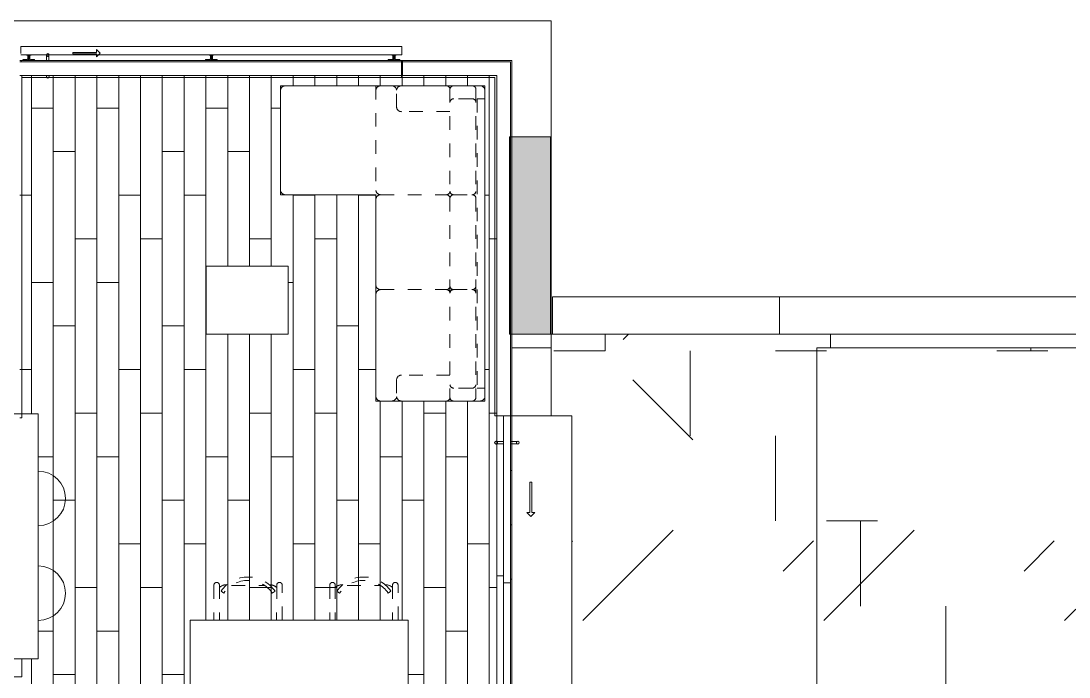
# Model space of a CAD drawing. Header units: metres. Extents: x 3856 to 4207, y -1118 to -691.
# Drawn here: x 3979.47 to 3987.16, y -973.64 to -968.83 of the extents above; entities that cross this region are included whole.
import ezdxf

# ---------------------------------------------------------------- set-up
doc = ezdxf.new("R2010")
doc.units = ezdxf.units.M
doc.linetypes.add('Trazo', pattern=[0.006, 0.003, -0.003])
for name, color, linetype, lineweight in [('_Hidden Lines_', 7, 'Trazo', 9), ('Balusters', 7, 'Continuous', 9), ('Casework', 7, 'Continuous', 9), ('Cut Pattern', 7, 'Continuous', 18), ('Detail Items', 7, 'Continuous', 9), ('Doors', 7, 'Continuous', 9), ('Floors', 7, 'Continuous', 9), ('Generic Models', 7, 'Continuous', 9), ('Panel', 7, 'Continuous', 9), ('Railings', 7, 'Continuous', 9), ('Structural Framing', 7, 'Continuous', 9), ('Surface Pattern', 7, 'Continuous', 9), ('Top Rails', 7, 'Continuous', 9), ('Walls', 7, 'Continuous', 9)]:
    doc.layers.add(name, color=color, linetype=linetype, lineweight=lineweight)
doc.layers.add('ROA-E00-URB-A101-MASTER_PLAN cambio estaciomientos_dwg', color=7, linetype='Continuous', lineweight=9, true_color=0x767676)
pattern_1 = [(45, (0, 0), (-1.76776695, 0), [0.9375, -3.75]), (45, (1.25, 1.25), (-1.76776695, 0), [0.9375, -3.75]), (45, (2.5, -0.375), (-1.76776695, 0), [0.3125, -2.5]), (90, (2.5, 0.625), (-0.625, 0.625), [0.625, -2.5]), (315, (2.5, 1.25), (0, 3.5355339), [0.625, -3.75]), (0, (1.25, 1.25), (2.5, 2.5), [0.375, -1.25]), (0, (-1.875, 2.5), (2.5, 2.5), [0.375, -2.5])]

# ---------------------------------------------------------------- blocks, each defined once
blk = doc.blocks.new('EDIFICIO TIPO A_rvt-4-IMPLANTACIÓN - KIT COMERCIAL')
at = {"layer": 'Surface Pattern', "true_color": 0xdcf1d6}
h = blk.add_hatch(dxfattribs=at)
h.set_pattern_fill('FP_101', color=254, style=0, pattern_type=2)
h.set_pattern_definition(pattern_1)
h.paths.add_polyline_path([(3986.6003, -982.5773), (3996.3068, -982.5773), (3996.3068, -981.2773), (3995.5559, -981.2773), (3995.5559, -981.1273), (3987.3568, -981.1273), (3987.3568, -974.1273), (3987.2068, -974.1273), (3987.2068, -971.7273), (3987.3568, -971.7273), (3987.3568, -971.2273), (3985.3068, -971.2273), (3985.3068, -982.5773), (3985.439, -982.5773)])
h.paths.add_polyline_path([(4004.2584, -982.5773), (4007.4068, -982.5773), (4007.4068, -979.6854), (4006.9947, -979.4231), (4007.4068, -979.2252), (4007.4068, -971.9854), (4006.9947, -971.7231), (4007.4068, -971.5252), (4007.4068, -971.1273), (4005.3568, -971.1273), (4005.3568, -971.7273), (4005.5068, -971.7273), (4005.5068, -974.1273), (4005.3568, -974.1273), (4005.3568, -981.1273), (3997.1559, -981.1273), (3997.1559, -981.2773), (3996.4068, -981.2773), (3996.4068, -982.5773), (4003.6584, -982.5773)])
at = {"layer": 'Floors'}
for p, q in [((3987.3568, -971.2273), (3985.3068, -971.2273)), ((3985.3068, -971.2273), (3985.3068, -982.5773))]:
    blk.add_line(p, q, dxfattribs=at)
blk = doc.blocks.new('Multifuncional 2D - Mesa Centro 50x60cm-4007771-IMPLANTACIÓN - KIT COMERCIAL')
at = {"layer": '_Hidden Lines_'}
for p, q in [((-0.8578, -1.0866), (-0.8578, -0.5866)), ((-0.8578, -0.5866), (-0.2578, -0.5866)), ((-0.2578, -0.5866), (-0.2578, -1.0866)), ((-0.2578, -1.0866), (-0.8578, -1.0866))]:
    blk.add_line(p, q, dxfattribs=at)
at = {"layer": 'Casework'}
for p, q in [((-0.2578, -0.5866), (-0.8578, -0.5866)), ((-0.8578, -0.5866), (-0.8578, -1.0866)), ((-0.2578, -1.0866), (-0.2578, -0.5866)), ((-0.8578, -1.0866), (-0.2578, -1.0866))]:
    blk.add_line(p, q, dxfattribs=at)
blk = doc.blocks.new('Comedor 2D - Escritorio 70 x160 cm-3928755-IMPLANTACIÓN - KIT COMERCIAL')
at = {"layer": '_Hidden Lines_'}
for p, q in [((-0.4103, -0.1951), (-0.4106, 0.0618)), ((-0.37, 0.0618), (-0.3697, -0.1951)), ((-0.3583, 0.0179), (-0.3377, 0.0037)), ((-0.0381, 0.0594), (-0.2816, 0.0594)), ((0.0386, 0.0179), (0.018, 0.0037)), ((0.0503, 0.0618), (0.05, -0.1951)), ((0.0908, 0.0618), (0.0906, -0.1951)), ((0.4397, -0.1951), (0.4394, 0.0618)), ((0.48, 0.0618), (0.4803, -0.1951)), ((0.4917, 0.0179), (0.5123, 0.0037)), ((0.8119, 0.0594), (0.5684, 0.0594)), ((0.8886, 0.0179), (0.868, 0.0037)), ((0.9003, 0.0618), (0.9, -0.1951)), ((0.9408, 0.0618), (0.9406, -0.1951)), ((-0.4849, -0.8951), (-0.4849, -0.1951)), ((-0.4849, -0.1951), (1.1151, -0.1951)), ((1.1151, -0.1951), (1.1151, -0.8951)), ((1.1151, -0.8951), (-0.4849, -0.8951)), ((-0.4103, -0.8951), (-0.4106, -1.152)), ((-0.37, -1.152), (-0.3697, -0.8951)), ((0.0503, -1.152), (0.05, -0.8951)), ((0.0908, -1.152), (0.0906, -0.8951)), ((0.4397, -0.8951), (0.4394, -1.152)), ((0.48, -1.152), (0.4803, -0.8951)), ((0.9003, -1.152), (0.9, -0.8951)), ((0.9408, -1.152), (0.9406, -0.8951)), ((-0.3583, -1.1081), (-0.3377, -1.0938)), ((-0.0381, -1.1496), (-0.2816, -1.1496)), ((0.0386, -1.1081), (0.018, -1.0938)), ((0.4917, -1.1081), (0.5123, -1.0938)), ((0.8119, -1.1496), (0.5684, -1.1496)), ((0.8886, -1.1081), (0.868, -1.0938))]:
    blk.add_line(p, q, dxfattribs=at)
for centre, radius, start, end in [((-0.3903, 0.0618), 0.0203, 0, 179.99945), ((-0.1599, -0.1193), 0.2413, 34.66283, 145.33717), ((-0.1599, -0.1193), 0.2163, 34.66283, 145.33717), ((0.0706, 0.0618), 0.0203, 0, 180), ((0.4597, 0.0618), 0.0203, 0, 179.99945), ((0.6901, -0.1193), 0.2413, 34.66283, 145.33717), ((0.6901, -0.1193), 0.2163, 34.66283, 145.33717), ((0.9206, 0.0618), 0.0203, 0, 180), ((-0.3196, -0.005), 0.0705, 86.38663, 135.59152), ((-0.0001, -0.005), 0.0705, 44.40888, 93.61337), ((0.5304, -0.005), 0.0705, 86.38663, 135.59152), ((0.8499, -0.005), 0.0705, 44.40888, 93.61337), ((-0.3903, -1.152), 0.0203, 180.00055, 0), ((-0.3196, -1.0851), 0.0705, 224.40848, 273.61337), ((-0.1599, -0.9708), 0.2413, 214.66283, 325.33717), ((-0.1599, -0.9708), 0.2163, 214.66283, 325.33717), ((-0.0001, -1.0851), 0.0705, 266.38663, 315.59112), ((0.0706, -1.152), 0.0203, 180, 360), ((0.4597, -1.152), 0.0203, 180.00055, 0), ((0.5304, -1.0851), 0.0705, 224.40848, 273.61337), ((0.6901, -0.9708), 0.2413, 214.66283, 325.33717), ((0.6901, -0.9708), 0.2163, 214.66283, 325.33717), ((0.8499, -1.0851), 0.0705, 266.38663, 315.59112), ((0.9206, -1.152), 0.0203, 180, 360)]:
    blk.add_arc(centre, radius, start, end, dxfattribs=at)
at = {"layer": 'Casework'}
for p, q in [((1.1151, -0.1951), (-0.4849, -0.1951)), ((-0.4849, -0.1951), (-0.4849, -0.8951)), ((1.1151, -0.8951), (1.1151, -0.1951)), ((-0.4849, -0.8951), (1.1151, -0.8951))]:
    blk.add_line(p, q, dxfattribs=at)
blk = doc.blocks.new('Silla cocina 2D - COUR-ARQ-SOFA_3_PUESTOS-2D-V178-IMPLANTACIÓN - KIT COMERCIAL')
at = {"layer": 'Casework'}
blk.add_arc((-0.9016, -1.7659), 0.2, 360, 180, dxfattribs=at)
blk = doc.blocks.new('Sofá en L pequeño 2D - Sofá en L pequeño 2D-V163-IMPLANTACIÓN - KIT COMERCIAL')
at = {"layer": '_Hidden Lines_'}
for p, q in [((-0.8466, 1.4691), (-0.8466, -0.7826)), ((-0.81, 1.5006), (-0.2353, 1.5006)), ((-0.7801, -0.7908), (-0.7801, 1.4774)), ((-0.5901, -0.7908), (-0.5901, 1.4774)), ((-0.2353, 1.5006), (-0.162, 1.5006)), ((-0.1986, 1.3422), (-0.1986, 1.4691)), ((-0.162, 1.5006), (-0.0833, 1.5006)), ((-0.0466, -0.8141), (-0.0466, 1.4691)), ((-0.7896, 1.4056), (-0.8466, 1.4056)), ((-0.7896, -0.7191), (-0.7896, 1.4056)), ((-0.7515, 1.4056), (-0.6156, 1.4056)), ((-0.5901, 1.3106), (-0.2353, 1.3106)), ((-0.6156, 0.6826), (-0.7547, 0.6826)), ((-0.0809, 0.6826), (-0.5647, 0.6826)), ((-0.6156, -0.0141), (-0.7547, -0.0141)), ((-0.0809, -0.0141), (-0.5647, -0.0141)), ((0.2521, -0.0141), (-0.0809, -0.0141)), ((0.6534, -0.0454), (0.6534, -0.7826)), ((-0.5901, -0.6241), (-0.2353, -0.6241)), ((-0.1986, -0.6556), (-0.1986, -0.7826)), ((-0.8466, -0.7191), (-0.7896, -0.7191)), ((-0.7515, -0.7191), (-0.6156, -0.7191)), ((-0.81, -0.8141), (-0.2353, -0.8141)), ((-0.2353, -0.8141), (-0.162, -0.8141)), ((-0.162, -0.8141), (-0.0835, -0.8141)), ((0.2523, -0.8141), (-0.0835, -0.8141))]:
    blk.add_line(p, q, dxfattribs=at)
for centre, radius, start, end in [((-0.811, 1.4648), 0.0359, 88.35977, 173.06032), ((-0.7531, 1.4733), 0.0274, 86.62231, 171.47601), ((-0.6172, 1.4733), 0.0274, 8.52399, 93.37769), ((-0.5631, 1.4733), 0.0274, 86.62231, 171.47601), ((-0.2342, 1.4648), 0.0359, 6.93968, 91.64023), ((-0.163, 1.4648), 0.0359, 88.35977, 173.06032), ((-0.0822, 1.4648), 0.0359, 6.93968, 91.64023), ((-0.7531, 1.3783), 0.0274, 86.62231, 171.47601), ((-0.6172, 1.3783), 0.0274, 8.52399, 93.37769), ((-0.2342, 1.3465), 0.0359, 268.35977, 353.06032), ((-0.7531, 0.7099), 0.0274, 188.52399, 273.37769), ((-0.6172, 0.7099), 0.0274, 266.62231, 351.47601), ((-0.5631, 0.7099), 0.0274, 188.52399, 266.62231), ((-0.0822, 0.7185), 0.0359, 272.02559, 352.67496), ((-0.7531, 0.6553), 0.0274, 86.62231, 171.47601), ((-0.6172, 0.6553), 0.0274, 8.52399, 93.37769), ((-0.5631, 0.6553), 0.0274, 93.37769, 171.47601), ((-0.0822, 0.6468), 0.0359, 7.32504, 87.97441), ((-0.7531, 0.0132), 0.0274, 188.52399, 273.37769), ((-0.6172, 0.0132), 0.0274, 266.62231, 351.47601), ((-0.5631, 0.0132), 0.0274, 188.52399, 266.62231), ((-0.0822, 0.0217), 0.0359, 272.02559, 352.67496), ((-0.7531, -0.0414), 0.0274, 86.62231, 171.47601), ((-0.6172, -0.0414), 0.0274, 8.52399, 93.37769), ((-0.5631, -0.0414), 0.0274, 93.37769, 171.47601), ((-0.0822, -0.05), 0.0359, 7.32504, 87.97441), ((0.6178, -0.05), 0.0359, 7.32443, 92.02559), ((-0.2342, -0.6599), 0.0359, 6.93968, 91.64023), ((-0.7531, -0.6918), 0.0274, 188.52399, 273.37769), ((-0.6172, -0.6918), 0.0274, 266.62231, 351.47601), ((-0.811, -0.7782), 0.0359, 186.93968, 271.64023), ((-0.7531, -0.7868), 0.0274, 188.52399, 273.37769), ((-0.6172, -0.7868), 0.0274, 266.62231, 351.47601), ((-0.5631, -0.7868), 0.0274, 188.52399, 273.37769), ((-0.2342, -0.7782), 0.0359, 268.35977, 353.06032), ((-0.163, -0.7782), 0.0359, 186.93968, 271.64023), ((-0.0822, -0.7782), 0.0359, 267.97441, 352.67496), ((0.6178, -0.7782), 0.0359, 268.35977, 353.06032)]:
    blk.add_arc(centre, radius, start, end, dxfattribs=at)
at = {"layer": 'Casework'}
for p, q in [((-0.8466, -0.8141), (-0.8466, 1.5006)), ((-0.8466, 1.5006), (-0.0466, 1.5006)), ((-0.0466, 1.5006), (-0.0466, -0.0141)), ((-0.0466, -0.0141), (0.6534, -0.0141)), ((0.6534, -0.0141), (0.6534, -0.8141)), ((0.6534, -0.8141), (-0.8466, -0.8141))]:
    blk.add_line(p, q, dxfattribs=at)
blk = doc.blocks.new('Puerta Ventana 2 cuerpos - Puerta Ventana 240 x 210cm-V197-IMPLANTACIÓN - KIT COMERCIAL')
at = {"layer": 'Detail Items'}
for p, q in [((-0.7125, 0.2075), (-0.7125, 0.1925)), ((-0.4919, 0.2075), (-0.7125, 0.2075)), ((-0.7125, 0.1925), (-0.4919, 0.1925)), ((-0.4919, 0.2295), (-0.4919, 0.2075)), ((-0.4624, 0.2), (-0.4919, 0.2295)), ((-0.4624, 0.2), (-0.4919, 0.1705)), ((-0.4919, 0.1705), (-0.4919, 0.1925))]:
    blk.add_line(p, q, dxfattribs=at)
at = {"layer": 'Doors'}
for p, q in [((-1.0127, 0.1008), (-1.0127, 0.05)), ((-0.9944, 0.05), (-0.9944, 0.1008)), ((-1.2, 0.05), (1.2, 0.05)), ((-1.2, 0), (-1.2, 0.05)), ((-1.2, 0.05), (0.025, 0.05)), ((0.025, 0), (-1.2, 0)), ((-0.025, -0.05), (-0.025, 0)), ((-0.025, 0), (1.2, 0)), ((0.025, 0.05), (0.025, 0)), ((1.2, 0), (1.2, -0.05)), ((-1.2, -0.05), (1.2, -0.05)), ((-1.0127, 0), (-1.0127, -0.0514)), ((-0.9944, -0.0514), (-0.9944, 0)), ((1.2, -0.05), (-0.025, -0.05))]:
    blk.add_line(p, q, dxfattribs=at)
for centre, start, end in [((-1.0035, 0.1049), 0, 180), ((-1.0035, 0.1049), 0, 180), ((-1.0035, 0.1049), 180, 360), ((-1.0035, 0.1049), 180, 360), ((-1.0035, -0.0555), 0, 180), ((-1.0035, -0.0555), 0, 180), ((-1.0035, -0.0555), 180, 360), ((-1.0035, -0.0555), 180, 360)]:
    blk.add_arc(centre, 0.01, start, end, dxfattribs=at)
for points in [[(-0.9944, 0.1008), (-0.9945, 0.1007), (-0.9946, 0.1005), (-0.9948, 0.1001), (-0.9949, 0.0999), (-0.995, 0.0997), (-0.9951, 0.0995), (-0.9953, 0.0992), (-0.9956, 0.0988), (-0.996, 0.0983), (-0.9965, 0.0979), (-0.9969, 0.0974), (-0.9975, 0.097), (-0.9981, 0.0965), (-0.9987, 0.0962), (-0.9994, 0.0958), (-1.0002, 0.0955), (-1.001, 0.0952), (-1.0021, 0.095), (-1.0032, 0.0949), (-1.0044, 0.095), (-1.0056, 0.0951), (-1.0066, 0.0954), (-1.0076, 0.0958), (-1.0082, 0.0961), (-1.0087, 0.0963), (-1.0091, 0.0966), (-1.0096, 0.097), (-1.0101, 0.0974), (-1.0106, 0.0979), (-1.0111, 0.0983), (-1.0115, 0.0988), (-1.0118, 0.0992), (-1.012, 0.0995), (-1.0121, 0.0997), (-1.0122, 0.0999), (-1.0123, 0.1001), (-1.0125, 0.1005), (-1.0126, 0.1007), (-1.0127, 0.1008)], [(-1.0127, 0.1008), (-1.0126, 0.1007), (-1.0125, 0.1005), (-1.0123, 0.1001), (-1.0122, 0.0999), (-1.0121, 0.0997), (-1.012, 0.0995), (-1.0118, 0.0992), (-1.0115, 0.0988), (-1.0111, 0.0983), (-1.0106, 0.0979), (-1.0101, 0.0974), (-1.0096, 0.097), (-1.009, 0.0965), (-1.0083, 0.0962), (-1.0076, 0.0958), (-1.0069, 0.0955), (-1.0061, 0.0952), (-1.005, 0.095), (-1.0038, 0.0949), (-1.0027, 0.095), (-1.0015, 0.0951), (-1.0004, 0.0954), (-0.9994, 0.0958), (-0.9988, 0.0961), (-0.9984, 0.0963), (-0.998, 0.0966), (-0.9975, 0.097), (-0.9969, 0.0974), (-0.9965, 0.0979), (-0.996, 0.0983), (-0.9956, 0.0988), (-0.9953, 0.0992), (-0.9951, 0.0995), (-0.995, 0.0997), (-0.9949, 0.0999), (-0.9948, 0.1001), (-0.9946, 0.1005), (-0.9945, 0.1007), (-0.9944, 0.1008)], [(-1.0127, -0.0514), (-1.0126, -0.0513), (-1.0125, -0.051), (-1.0123, -0.0507), (-1.0122, -0.0504), (-1.0121, -0.0503), (-1.012, -0.0501), (-1.0118, -0.0498), (-1.0115, -0.0494), (-1.0111, -0.0489), (-1.0106, -0.0484), (-1.0101, -0.0479), (-1.0096, -0.0475), (-1.009, -0.0471), (-1.0083, -0.0467), (-1.0076, -0.0463), (-1.0069, -0.046), (-1.0061, -0.0458), (-1.005, -0.0455), (-1.0038, -0.0454), (-1.0027, -0.0455), (-1.0015, -0.0456), (-1.0004, -0.0459), (-0.9994, -0.0463), (-0.9988, -0.0466), (-0.9984, -0.0469), (-0.998, -0.0471), (-0.9975, -0.0475), (-0.9969, -0.0479), (-0.9965, -0.0484), (-0.996, -0.0489), (-0.9956, -0.0494), (-0.9953, -0.0498), (-0.9951, -0.0501), (-0.995, -0.0503), (-0.9949, -0.0504), (-0.9948, -0.0507), (-0.9946, -0.051), (-0.9945, -0.0513), (-0.9944, -0.0514)], [(-0.9944, -0.0514), (-0.9945, -0.0513), (-0.9946, -0.051), (-0.9948, -0.0507), (-0.9949, -0.0504), (-0.995, -0.0503), (-0.9951, -0.0501), (-0.9953, -0.0498), (-0.9956, -0.0494), (-0.996, -0.0489), (-0.9965, -0.0484), (-0.9969, -0.0479), (-0.9975, -0.0475), (-0.9981, -0.0471), (-0.9987, -0.0467), (-0.9994, -0.0463), (-1.0002, -0.046), (-1.001, -0.0458), (-1.0021, -0.0455), (-1.0032, -0.0454), (-1.0044, -0.0455), (-1.0056, -0.0456), (-1.0066, -0.0459), (-1.0076, -0.0463), (-1.0082, -0.0466), (-1.0087, -0.0469), (-1.0091, -0.0471), (-1.0096, -0.0475), (-1.0101, -0.0479), (-1.0106, -0.0484), (-1.0111, -0.0489), (-1.0115, -0.0494), (-1.0118, -0.0498), (-1.012, -0.0501), (-1.0121, -0.0503), (-1.0122, -0.0504), (-1.0123, -0.0507), (-1.0125, -0.051), (-1.0126, -0.0513), (-1.0127, -0.0514)]]:
    blk.add_open_spline(points, degree=3, knots=[0, 0, 0, 0, 0.055556, 0.083333, 0.097222, 0.111111, 0.125, 0.138889, 0.166667, 0.194444, 0.222222, 0.25, 0.277778, 0.305556, 0.333333, 0.361111, 0.388889, 0.416667, 0.444444, 0.5, 0.527778, 0.555556, 0.611111, 0.638889, 0.666667, 0.680556, 0.694444, 0.722222, 0.75, 0.777778, 0.805556, 0.833333, 0.861111, 0.875, 0.888889, 0.902778, 0.916667, 0.944444, 1, 1, 1, 1], dxfattribs=at)
blk = doc.blocks.new('COCINA APTO TIPO A - COCINA APTO TIPO A-V198-IMPLANTACIÓN - KIT COMERCIAL')
at = {"layer": 'Generic Models'}
for p, q in [((0.9613, 2.87), (0.9613, 2.85)), ((0.9613, 2.85), (0.9613, 2.1)), ((1.5213, 2.85), (0.9613, 2.85)), ((0.9763, 2.85), (0.9613, 2.85)), ((0.9613, 2.85), (0.9613, 2.485)), ((0.9613, 2.85), (1.5213, 2.85)), ((0.9763, 2.485), (0.9763, 2.85)), ((1.5213, 2.87), (1.0363, 2.87)), ((1.5213, 2.85), (1.5213, 2.87)), ((1.5413, 2.87), (1.5213, 2.87)), ((1.5213, 2.87), (1.5213, 2.1)), ((1.5213, 2.1), (1.5213, 2.85)), ((1.5413, 2.1), (1.5413, 2.87)), ((0.9763, 2.485), (0.9613, 2.485)), ((0.9613, 2.485), (0.9613, 2.12)), ((0.9613, 2.485), (0.9763, 2.485)), ((0.9763, 2.12), (0.9763, 2.485)), ((0.9613, 2.12), (0.9763, 2.12)), ((0.9613, 2.1), (1.5213, 2.1)), ((1.5213, 2.1), (0.9613, 2.1)), ((0.9613, 2.1), (0.9613, 2.08)), ((0.9613, 2.08), (1.5213, 2.08)), ((0.9613, 2.08), (0.9613, 0.3)), ((1.5213, 2.1), (1.5413, 2.1)), ((1.5213, 2.08), (1.5213, 2.1)), ((1.7913, 2.1), (1.5413, 2.1)), ((1.7913, 0.3), (1.7913, 2.1)), ((-0.8193, 2), (-0.8193, 1.98)), ((-0.8193, 1.31), (-0.8193, 1.29)), ((-0.8193, 0.9869), (-0.8193, 0.9669)), ((-0.2167, 0.3525), (-0.2167, 0.9525)), ((-0.8193, 0.32), (-0.8193, 0.3)), ((0.9613, 0.3), (1.7913, 0.3)), ((0.2462, 0.18), (0.2312, 0.18)), ((0.4834, 0.18), (0.4684, 0.18)), ((-0.6487, -0.6), (-0.5488, -0.6))]:
    blk.add_line(p, q, dxfattribs=at)
blk = doc.blocks.new('Puertas fijas 3 cuerpos rejilla  - PV-1 Balcón Frances 2_80x2_10-V203-IMPLANTACIÓN - KIT COMERCIAL')
at = {"layer": 'Detail Items'}
for p, q in [((-0.7401, 0.245), (-0.567, 0.245)), ((-0.7401, 0.235), (-0.7401, 0.245)), ((-0.567, 0.235), (-0.7401, 0.235)), ((-0.567, 0.267), (-0.567, 0.245)), ((-0.54, 0.24), (-0.567, 0.267)), ((-0.54, 0.24), (-0.567, 0.213)), ((-0.567, 0.213), (-0.567, 0.235))]:
    blk.add_line(p, q, dxfattribs=at)
at = {"layer": 'Doors'}
for p, q in [((-0.9333, 0.2228), (-0.9333, 0.187)), ((-0.915, 0.187), (-0.915, 0.2228)), ((1.6797, 0.077), (1.6797, 0.177))]:
    blk.add_line(p, q, dxfattribs=at)
for centre, start, end in [((-0.9241, 0.2269), 0, 180), ((-0.9241, 0.2269), 165, 180), ((-0.9241, 0.2269), 180, 360), ((-0.9241, 0.2269), 180, 360), ((-0.9241, 0.2269), 0, 15), ((-0.9241, 0.0665), 0, 180), ((-0.9241, 0.0665), 0, 180), ((-0.9241, 0.0665), 180, 360), ((-0.9241, 0.0665), 180, 360)]:
    blk.add_arc(centre, 0.01, start, end, dxfattribs=at)
for points in [[(-0.915, 0.2228), (-0.9151, 0.2227), (-0.9152, 0.2225), (-0.9153, 0.2221), (-0.9155, 0.2219), (-0.9156, 0.2217), (-0.9157, 0.2215), (-0.9159, 0.2212), (-0.9162, 0.2208), (-0.9166, 0.2203), (-0.917, 0.2199), (-0.9175, 0.2194), (-0.9181, 0.219), (-0.9187, 0.2185), (-0.9193, 0.2182), (-0.92, 0.2178), (-0.9208, 0.2175), (-0.9216, 0.2172), (-0.9227, 0.217), (-0.9238, 0.2169), (-0.925, 0.217), (-0.9261, 0.2171), (-0.9272, 0.2174), (-0.9282, 0.2178), (-0.9288, 0.2181), (-0.9293, 0.2183), (-0.9297, 0.2186), (-0.9302, 0.219), (-0.9307, 0.2194), (-0.9312, 0.2199), (-0.9317, 0.2203), (-0.9321, 0.2208), (-0.9323, 0.2212), (-0.9325, 0.2215), (-0.9327, 0.2217), (-0.9328, 0.2219), (-0.9329, 0.2221), (-0.9331, 0.2225), (-0.9332, 0.2227), (-0.9333, 0.2228)], [(-0.9333, 0.2228), (-0.9332, 0.2227), (-0.9331, 0.2225), (-0.9329, 0.2221), (-0.9328, 0.2219), (-0.9327, 0.2217), (-0.9325, 0.2215), (-0.9323, 0.2212), (-0.9321, 0.2208), (-0.9317, 0.2203), (-0.9312, 0.2199), (-0.9307, 0.2194), (-0.9302, 0.219), (-0.9296, 0.2185), (-0.9289, 0.2182), (-0.9282, 0.2178), (-0.9275, 0.2175), (-0.9267, 0.2172), (-0.9256, 0.217), (-0.9244, 0.2169), (-0.9232, 0.217), (-0.9221, 0.2171), (-0.921, 0.2174), (-0.92, 0.2178), (-0.9194, 0.2181), (-0.919, 0.2183), (-0.9186, 0.2186), (-0.9181, 0.219), (-0.9175, 0.2194), (-0.917, 0.2199), (-0.9166, 0.2203), (-0.9162, 0.2208), (-0.9159, 0.2212), (-0.9157, 0.2215), (-0.9156, 0.2217), (-0.9155, 0.2219), (-0.9153, 0.2221), (-0.9152, 0.2225), (-0.9151, 0.2227), (-0.915, 0.2228)], [(-0.9333, 0.0706), (-0.9332, 0.0707), (-0.9331, 0.071), (-0.9329, 0.0713), (-0.9328, 0.0716), (-0.9327, 0.0717), (-0.9325, 0.0719), (-0.9323, 0.0722), (-0.9321, 0.0726), (-0.9317, 0.0731), (-0.9312, 0.0736), (-0.9307, 0.0741), (-0.9302, 0.0745), (-0.9296, 0.0749), (-0.9289, 0.0753), (-0.9282, 0.0757), (-0.9275, 0.076), (-0.9267, 0.0762), (-0.9256, 0.0765), (-0.9244, 0.0766), (-0.9232, 0.0765), (-0.9221, 0.0764), (-0.921, 0.0761), (-0.92, 0.0757), (-0.9194, 0.0754), (-0.919, 0.0751), (-0.9186, 0.0749), (-0.9181, 0.0745), (-0.9175, 0.0741), (-0.917, 0.0736), (-0.9166, 0.0731), (-0.9162, 0.0726), (-0.9159, 0.0722), (-0.9157, 0.0719), (-0.9156, 0.0717), (-0.9155, 0.0716), (-0.9153, 0.0713), (-0.9152, 0.071), (-0.9151, 0.0707), (-0.915, 0.0706)], [(-0.915, 0.0706), (-0.9151, 0.0707), (-0.9152, 0.071), (-0.9153, 0.0713), (-0.9155, 0.0716), (-0.9156, 0.0717), (-0.9157, 0.0719), (-0.9159, 0.0722), (-0.9162, 0.0726), (-0.9166, 0.0731), (-0.917, 0.0736), (-0.9175, 0.0741), (-0.9181, 0.0745), (-0.9187, 0.0749), (-0.9193, 0.0753), (-0.92, 0.0757), (-0.9208, 0.076), (-0.9216, 0.0762), (-0.9227, 0.0765), (-0.9238, 0.0766), (-0.925, 0.0765), (-0.9261, 0.0764), (-0.9272, 0.0761), (-0.9282, 0.0757), (-0.9288, 0.0754), (-0.9293, 0.0751), (-0.9297, 0.0749), (-0.9302, 0.0745), (-0.9307, 0.0741), (-0.9312, 0.0736), (-0.9317, 0.0731), (-0.9321, 0.0726), (-0.9323, 0.0722), (-0.9325, 0.0719), (-0.9327, 0.0717), (-0.9328, 0.0716), (-0.9329, 0.0713), (-0.9331, 0.071), (-0.9332, 0.0707), (-0.9333, 0.0706)]]:
    blk.add_open_spline(points, degree=3, knots=[0, 0, 0, 0, 0.055556, 0.083333, 0.097222, 0.111111, 0.125, 0.138889, 0.166667, 0.194444, 0.222222, 0.25, 0.277778, 0.305556, 0.333333, 0.361111, 0.388889, 0.416667, 0.444444, 0.5, 0.527778, 0.555556, 0.611111, 0.638889, 0.666667, 0.680556, 0.694444, 0.722222, 0.75, 0.777778, 0.805556, 0.833333, 0.861111, 0.875, 0.888889, 0.902778, 0.916667, 0.944444, 1, 1, 1, 1], dxfattribs=at)
at = {"layer": 'Panel'}
blk.add_line((-1.0804, 0.187), (-0.1537, 0.187), dxfattribs=at)
blk = doc.blocks.new('Railing - 13048 _ 37304-12155290-IMPLANTACIÓN - KIT COMERCIAL')
at = {"layer": 'Balusters'}
for p, q in [((-0.0414, 0.0025), (0, 0.0025)), ((0, 0.0025), (-0.0414, 0.0025)), ((-0.039, 0.0115), (-0.039, 0.013)), ((-0.039, 0.013), (-0.039, 0.0115)), ((-0.012, 0.0075), (-0.035, 0.0075)), ((-0.035, 0.0075), (-0.012, 0.0075)), ((-0.008, 0.0385), (-0.008, 0.0115)), ((-0.008, 0.0115), (-0.008, 0.0385)), ((-0.0005, 0.0425), (-0.004, 0.0425)), ((-0.004, 0.0425), (-0.0005, 0.0425)), ((-0.001, 0.015), (-0.001, 0.031)), ((-0.001, 0.031), (0, 0.031)), ((0, 0.031), (-0.001, 0.031)), ((-0.001, 0.031), (-0.001, 0.015)), ((0, 0.015), (-0.001, 0.015)), ((-0.001, 0.015), (0, 0.015)), ((0, 0.031), (0, 0.042)), ((0, 0.042), (0, 0.031)), ((0, 0.0025), (0, 0.015)), ((0, 0.015), (0, 0.0025)), ((0, -0.0025), (-0.0414, -0.0025)), ((-0.0414, -0.0025), (0, -0.0025)), ((-0.039, -0.013), (-0.039, -0.0115)), ((-0.039, -0.0115), (-0.039, -0.013)), ((-0.035, -0.0075), (-0.012, -0.0075)), ((-0.012, -0.0075), (-0.035, -0.0075)), ((-0.008, -0.0115), (-0.008, -0.0385)), ((-0.008, -0.0385), (-0.008, -0.0115)), ((-0.004, -0.0425), (-0.0005, -0.0425)), ((-0.0005, -0.0425), (-0.004, -0.0425)), ((-0.001, -0.031), (-0.001, -0.015)), ((-0.001, -0.015), (0, -0.015)), ((0, -0.015), (-0.001, -0.015)), ((-0.001, -0.015), (-0.001, -0.031)), ((0, -0.031), (-0.001, -0.031)), ((-0.001, -0.031), (0, -0.031)), ((0, -0.015), (0, -0.0025)), ((0, -0.0025), (0, -0.015)), ((0, -0.042), (0, -0.031)), ((0, -0.031), (0, -0.042))]:
    blk.add_line(p, q, dxfattribs=at)
for centre, radius, start, end in [((-0.043, 0.013), 0.00399, 360, 60), ((-0.043, 0.013), 0.00399, 0, 60), ((-0.035, 0.0115), 0.00405, 180, 270), ((-0.035, 0.0115), 0.00405, 180, 270), ((-0.012, 0.0115), 0.00403, 270, 0), ((-0.012, 0.0115), 0.00403, 270, 360), ((-0.004, 0.0385), 0.00404, 90, 180), ((-0.004, 0.0385), 0.00404, 90, 180), ((-0.0005, 0.042), 0.000549, 0, 90), ((-0.0005, 0.042), 0.000549, 0, 90), ((-0.043, -0.013), 0.00399, 300, 360), ((-0.043, -0.013), 0.00399, 300, 360), ((-0.035, -0.0115), 0.00405, 90, 180), ((-0.035, -0.0115), 0.00405, 90, 180), ((-0.012, -0.0115), 0.00403, 360, 90), ((-0.012, -0.0115), 0.00403, 360, 90), ((-0.004, -0.0385), 0.00404, 180, 270), ((-0.004, -0.0385), 0.00404, 180, 270), ((-0.0005, -0.042), 0.000549, 270, 360), ((-0.0005, -0.042), 0.000549, 270, 360)]:
    blk.add_arc(centre, radius, start, end, dxfattribs=at)
blk = doc.blocks.new('Railing - 13048 _ 37304-V168-IMPLANTACIÓN - KIT COMERCIAL')
at = {"layer": 'Balusters'}
for p, q in [((-0.0414, 0.0025), (0, 0.0025)), ((0, 0.0025), (-0.0414, 0.0025)), ((-0.039, 0.0115), (-0.039, 0.013)), ((-0.039, 0.013), (-0.039, 0.0115)), ((-0.012, 0.0075), (-0.035, 0.0075)), ((-0.035, 0.0075), (-0.012, 0.0075)), ((-0.008, 0.0385), (-0.008, 0.0115)), ((-0.008, 0.0115), (-0.008, 0.0385)), ((-0.0005, 0.0425), (-0.004, 0.0425)), ((-0.004, 0.0425), (-0.0005, 0.0425)), ((-0.001, 0.015), (-0.001, 0.031)), ((-0.001, 0.031), (0, 0.031)), ((0, 0.031), (-0.001, 0.031)), ((-0.001, 0.031), (-0.001, 0.015)), ((0, 0.015), (-0.001, 0.015)), ((-0.001, 0.015), (0, 0.015)), ((0, -0.0025), (-0.0414, -0.0025)), ((-0.0414, -0.0025), (0, -0.0025)), ((-0.039, -0.013), (-0.039, -0.0115)), ((-0.039, -0.0115), (-0.039, -0.013)), ((-0.035, -0.0075), (-0.012, -0.0075)), ((-0.012, -0.0075), (-0.035, -0.0075)), ((-0.008, -0.0115), (-0.008, -0.0385)), ((-0.008, -0.0385), (-0.008, -0.0115)), ((-0.004, -0.0425), (-0.0005, -0.0425)), ((-0.0005, -0.0425), (-0.004, -0.0425)), ((-0.001, -0.031), (-0.001, -0.015)), ((-0.001, -0.015), (0, -0.015)), ((0, -0.015), (-0.001, -0.015)), ((-0.001, -0.015), (-0.001, -0.031)), ((0, -0.031), (-0.001, -0.031)), ((-0.001, -0.031), (0, -0.031)), ((0, -0.042), (0, -0.031)), ((0, -0.031), (0, -0.042))]:
    blk.add_line(p, q, dxfattribs=at)
for centre, radius, start, end in [((-0.043, 0.013), 0.00399, 360, 60), ((-0.043, 0.013), 0.00399, 0, 60), ((-0.035, 0.0115), 0.00405, 180, 270), ((-0.035, 0.0115), 0.00405, 180, 270), ((-0.012, 0.0115), 0.00403, 270, 0), ((-0.012, 0.0115), 0.00403, 270, 360), ((-0.004, 0.0385), 0.00404, 90, 180), ((-0.004, 0.0385), 0.00404, 90, 180), ((-0.0005, 0.042), 0.000549, 30, 90), ((-0.0005, 0.042), 0.000549, 30, 90), ((-0.043, -0.013), 0.00399, 300, 360), ((-0.043, -0.013), 0.00399, 300, 360), ((-0.035, -0.0115), 0.00405, 90, 180), ((-0.035, -0.0115), 0.00405, 90, 180), ((-0.012, -0.0115), 0.00403, 360, 90), ((-0.012, -0.0115), 0.00403, 360, 90), ((-0.004, -0.0385), 0.00404, 180, 270), ((-0.004, -0.0385), 0.00404, 180, 270), ((-0.0005, -0.042), 0.000549, 270, 360), ((-0.0005, -0.042), 0.000549, 270, 360)]:
    blk.add_arc(centre, radius, start, end, dxfattribs=at)
blk = doc.blocks.new('Railing - Railing-V205-IMPLANTACIÓN - KIT COMERCIAL')
at = {"rotation": 89.99999999999422}
for name, p in [('Railing - 13048 _ 37304-12155290-IMPLANTACIÓN - KIT COMERCIAL', (3966.1455, -1024.7296)), ('Railing - 13048 _ 37304-12155290-IMPLANTACIÓN - KIT COMERCIAL', (3967.4855, -1024.7296)), ('Railing - 13048 _ 37304-V168-IMPLANTACIÓN - KIT COMERCIAL', (3968.8256, -1024.7296))]:
    blk.add_blockref(name, p, dxfattribs=at)
blk = doc.blocks.new('Top Rail Type - Top Rail_Internal_-12155337-IMPLANTACIÓN - KIT COMERCIAL')
at = {"layer": 'Top Rails'}
for p, q in [((3966.088, -1024.831), (3966.088, -1024.771)), ((3966.088, -1024.771), (3966.1455, -1024.771)), ((3966.1455, -1024.831), (3966.088, -1024.831)), ((3966.1455, -1024.771), (3968.8256, -1024.771)), ((3968.8256, -1024.831), (3966.1455, -1024.831)), ((3968.8256, -1024.771), (3968.8831, -1024.771)), ((3968.8831, -1024.831), (3968.8256, -1024.831)), ((3968.8831, -1024.7796), (3968.8831, -1024.831))]:
    blk.add_line(p, q, dxfattribs=at)
blk = doc.blocks.new('Top Rail Type - Top Rail_Internal_-V169-IMPLANTACIÓN - KIT COMERCIAL')
at = {"layer": 'Top Rails'}
for p, q in [((3966.088, -1024.771), (3966.088, -1024.831)), ((3966.088, -1024.771), (3966.1455, -1024.771)), ((3966.088, -1024.831), (3966.1455, -1024.831)), ((3966.1455, -1024.771), (3968.8256, -1024.771)), ((3966.1455, -1024.831), (3968.8256, -1024.831)), ((3968.8256, -1024.771), (3968.8831, -1024.771)), ((3968.8256, -1024.831), (3968.8831, -1024.831)), ((3968.8831, -1024.7796), (3968.8831, -1024.831))]:
    blk.add_line(p, q, dxfattribs=at)
blk = doc.blocks.new('EDIFICIO TIPO A_rvt-5-IMPLANTACIÓN - KIT COMERCIAL')
at = {"layer": 'Cut Pattern', "lineweight": 9, "true_color": 0x0f0f0f}
h = blk.add_hatch(dxfattribs=at)
h.set_pattern_fill('FP_100', color=250, style=0, pattern_type=2)
h.set_pattern_definition([(45, (0, 0), (-0.35355339, 0.35355339), [])])
h.paths.add_polyline_path([(3978.6159, -969.1273), (3979.4651, -969.1273), (3979.4651, -969.0673), (3978.6068, -969.0673), (3978.6068, -969.1273)])
at = {"layer": 'Surface Pattern', "true_color": 0x808080}
h = blk.add_hatch(dxfattribs=at)
h.set_pattern_fill('FP_110', color=8, style=0, pattern_type=2)
h.set_pattern_definition([(270, (6019.702, -988.027), (0.16, 1e-17), []), (0, (6019.702, -988.027), (0.32, 0.32), [0.16, -1.12]), (0, (6019.862, -988.667), (0.32, 0.32), [0.16, -1.12])])
h.paths.add_polyline_path([(3982.3154, -980.7273), (3982.9568, -980.7273), (3982.9568, -977.5273), (3979.4568, -977.5273), (3979.4568, -977.5973), (3980.2068, -977.5973), (3980.2068, -977.6373), (3979.4568, -977.6373), (3979.4568, -978.4273), (3980.0568, -978.4273), (3980.064, -978.5248), (3980.0818, -978.5273), (3980.0732, -978.5398), (3980.0568, -978.5398), (3980.0568, -980.7273), (3981.2828, -980.7273)])
h.paths.add_polyline_path([(3977.7568, -980.7273), (3977.7568, -978.4273), (3978.2568, -978.4273), (3978.2568, -977.5873), (3977.4068, -977.5873), (3977.4068, -977.5473), (3978.2568, -977.5473), (3978.2568, -977.5273), (3974.4068, -977.5273), (3974.4068, -980.7273), (3977.2825, -980.7273)])
h.paths.add_polyline_path([(3982.4257, -980.6273), (3982.4257, -980.2273), (3982.8257, -980.2273), (3982.8249, -980.6273)])
h.paths.add_polyline_path([(3980.4257, -980.6273), (3980.4257, -980.2273), (3980.8257, -980.2273), (3980.8257, -980.6273)])
h.paths.add_polyline_path([(3980.9154, -980.6273), (3980.9154, -978.7273), (3982.3154, -978.7273), (3982.3154, -980.6273), (3981.2828, -980.6273)])
h.paths.add_polyline_path([(3974.6509, -980.5597), (3974.5273, -980.5597), (3974.5273, -980.1597), (3974.9273, -980.1597), (3974.9273, -980.5597)])
h.paths.add_polyline_path([(3975.949, -980.0597), (3974.5273, -980.0597), (3974.5273, -978.4597), (3976.4273, -978.4597), (3976.4273, -980.0597)])
h.paths.add_polyline_path([(3979.3468, -978.4273), (3979.3568, -978.4273), (3979.3568, -976.2273), (3979.4568, -976.2273), (3979.4568, -977.4273), (3982.9568, -977.4273), (3982.9568, -969.2273), (3979.4568, -969.2273), (3979.4568, -971.7123), (3979.5918, -971.7123), (3979.5918, -973.5123), (3979.4568, -973.5123), (3979.4568, -973.6273), (3976.9818, -973.6273), (3976.9818, -973.6473), (3977.9318, -973.6473), (3977.9318, -973.6873), (3976.9818, -973.6873), (3976.9818, -974.9273), (3978.2568, -974.9273), (3978.2568, -974.6273), (3978.3568, -974.6273), (3978.3568, -978.4273), (3978.6159, -978.4273)])
h.paths.add_polyline_path([(3974.9273, -978.3597), (3974.5273, -978.3597), (3974.5273, -977.9597), (3974.9273, -977.9597)])
h.paths.add_polyline_path([(3977.2825, -977.4273), (3977.6568, -977.4273), (3977.6568, -975.1403), (3976.5568, -975.1403), (3976.5568, -975.1253), (3977.6568, -975.1253), (3977.6568, -975.0273), (3976.5559, -975.0273), (3976.5559, -977.4273)])
h.paths.add_polyline_path([(3981.2828, -973.9273), (3980.7068, -973.9273), (3980.7068, -973.2273), (3982.3068, -973.2273), (3982.3068, -973.9273)])
h.paths.add_polyline_path([(3982.0702, -971.6181), (3982.0702, -970.1034), (3981.3702, -970.1034), (3981.3702, -969.3034), (3982.8702, -969.3034), (3982.8702, -971.6181), (3982.3068, -971.6181)])
h.paths.add_polyline_path([(3981.3702, -971.1273), (3980.8254, -971.1273), (3980.8254, -970.6273), (3981.4254, -970.6273), (3981.4254, -971.1273)])
at = {"layer": 'Surface Pattern', "true_color": 0xdcf1d6}
h = blk.add_hatch(dxfattribs=at)
h.set_pattern_fill('FP_101', color=254, style=0, pattern_type=2)
h.set_pattern_definition(pattern_1)
h.paths.add_polyline_path([(3964.6003, -982.5773), (3974.3068, -982.5773), (3974.3068, -981.2773), (3973.5559, -981.2773), (3973.5559, -981.1273), (3965.3568, -981.1273), (3965.3551, -974.1273), (3965.2068, -974.1273), (3965.2068, -971.7273), (3965.3568, -971.7273), (3965.3568, -971.2273), (3963.3068, -971.2273), (3963.3068, -982.5773), (3963.439, -982.5773)])
h.paths.add_polyline_path([(3974.4068, -982.5773), (3985.3068, -982.5773), (3985.3068, -971.2273), (3985.4068, -971.2273), (3985.4068, -971.1273), (3983.3568, -971.1273), (3983.3568, -971.7273), (3983.5068, -971.7273), (3983.5068, -974.1273), (3983.3568, -974.1273), (3983.3568, -981.1273), (3975.1559, -981.1273), (3975.1559, -981.2773), (3974.4068, -981.2773), (3974.4068, -981.8192)])
at = {"layer": 'Floors'}
for p, q in [((3982.9568, -969.2273), (3982.2652, -969.2273)), ((3982.9568, -971.7273), (3982.9568, -969.2273)), ((3983.3568, -971.1273), (3983.3568, -969.6773)), ((3985.4068, -971.1273), (3983.3568, -971.1273)), ((3983.3568, -971.1273), (3983.3568, -971.7273)), ((3985.4068, -971.2273), (3985.4068, -971.1273)), ((3983.5068, -971.7273), (3983.0668, -971.7273)), ((3983.0668, -971.7273), (3983.0668, -974.1273)), ((3983.5068, -974.1273), (3983.5068, -971.7273))]:
    blk.add_line(p, q, dxfattribs=at)
at = {"layer": 'Walls', "lineweight": 18}
for p, q in [((3982.2568, -969.1173), (3979.4568, -969.1173)), ((3979.4568, -969.1273), (3982.2568, -969.1273)), ((3983.0568, -969.1173), (3982.2568, -969.1173)), ((3982.2568, -969.1173), (3982.2568, -969.1273)), ((3982.2568, -969.1273), (3982.2568, -969.1173)), ((3982.2568, -969.1273), (3983.0568, -969.1273)), ((3983.0668, -969.1173), (3983.0568, -969.1173)), ((3983.0568, -969.1273), (3983.0568, -971.7273)), ((3983.0668, -971.7273), (3983.0668, -969.1173)), ((3983.0568, -971.7273), (3983.0668, -971.7273)), ((3983.0568, -971.7273), (3983.0568, -972.5273)), ((3983.0668, -971.7273), (3983.0568, -971.7273)), ((3983.0668, -972.5273), (3983.0668, -971.7273)), ((3983.0668, -972.5273), (3983.0568, -972.5273)), ((3983.0568, -972.5273), (3983.0568, -974.8173)), ((3983.0568, -972.5273), (3983.0668, -972.5273)), ((3983.0668, -974.8173), (3983.0668, -972.5273))]:
    blk.add_line(p, q, dxfattribs=at)
at = {"layer": 'Walls'}
for p, q in [((3979.5051, -969.1173), (3979.4651, -969.1173)), ((3979.4651, -969.1173), (3979.5051, -969.1173)), ((3979.4651, -969.1273), (3982.2568, -969.1273)), ((3982.2568, -969.1173), (3979.4668, -969.1173)), ((3979.4668, -969.1173), (3982.2568, -969.1173)), ((3979.4668, -969.1273), (3979.4668, -969.1173)), ((3979.4668, -969.1273), (3979.4668, -969.1173)), ((3982.2568, -969.1273), (3979.4668, -969.1273)), ((3982.2568, -969.1173), (3980.4318, -969.1173)), ((3980.4318, -969.1173), (3982.2568, -969.1173)), ((3983.0568, -969.1173), (3982.2568, -969.1173)), ((3982.2568, -969.1173), (3982.2652, -969.1173)), ((3982.2652, -969.1173), (3982.2568, -969.1173)), ((3982.2568, -969.1173), (3983.0568, -969.1173)), ((3983.0568, -969.1273), (3982.2568, -969.1273)), ((3982.2568, -969.1273), (3982.2652, -969.1273)), ((3982.2568, -969.1273), (3982.2568, -969.2273)), ((3982.2652, -969.1273), (3982.2652, -969.1173)), ((3982.2652, -969.1273), (3982.2652, -969.1173)), ((3982.2652, -969.1273), (3983.0568, -969.1273)), ((3983.0568, -969.1173), (3983.0668, -969.1173)), ((3983.0668, -969.1173), (3983.0568, -969.1173)), ((3983.0568, -971.7273), (3983.0568, -969.1273)), ((3983.0568, -969.1273), (3983.0568, -969.6773)), ((3983.0668, -969.6773), (3983.0668, -969.1173)), ((3983.0668, -969.1173), (3983.0668, -971.7273)), ((3982.2568, -969.2273), (3979.4568, -969.2273)), ((3979.4718, -969.2273), (3979.4568, -969.2273)), ((3979.4718, -969.2273), (3982.9568, -969.2273)), ((3979.4718, -969.2273), (3979.4718, -969.2423)), ((3979.4718, -969.2423), (3979.4718, -969.2273)), ((3982.9418, -969.2423), (3979.4718, -969.2423)), ((3979.4718, -969.2423), (3982.2584, -969.2423)), ((3982.2584, -969.2423), (3979.4718, -969.2423)), ((3979.4718, -969.2423), (3982.9418, -969.2423)), ((3979.4718, -969.2423), (3979.4718, -971.7423)), ((3979.4718, -971.7123), (3979.4718, -969.2423)), ((3982.2584, -969.2423), (3982.2584, -969.2273)), ((3982.2584, -969.2423), (3982.2584, -969.2273)), ((3982.9568, -969.2273), (3982.2652, -969.2273)), ((3982.9418, -971.7273), (3982.9418, -969.2423)), ((3982.9418, -969.2423), (3982.9418, -971.7273)), ((3982.9568, -969.2273), (3982.9568, -969.2423)), ((3982.9568, -969.2423), (3982.9568, -969.2273)), ((3982.9568, -971.7273), (3982.9568, -969.2423)), ((3982.9568, -969.2423), (3982.9568, -971.7273)), ((3983.0568, -971.1273), (3983.0568, -971.7273)), ((3983.0668, -971.7273), (3983.0668, -971.1273)), ((3979.4568, -971.7423), (3979.4718, -971.7423)), ((3982.9568, -971.7273), (3982.9418, -971.7273)), ((3982.9418, -971.7273), (3982.9568, -971.7273)), ((3982.9568, -972.9023), (3982.9568, -971.7273)), ((3982.9568, -971.7273), (3983.0068, -971.7273)), ((3983.0668, -971.7273), (3983.0568, -971.7273)), ((3983.0568, -971.7273), (3983.0668, -971.7273)), ((3983.0568, -974.1273), (3983.0568, -971.7273)), ((3983.0568, -971.7273), (3983.0568, -974.1273)), ((3983.0568, -971.7273), (3983.0668, -971.7273)), ((3983.0568, -971.7273), (3983.0668, -971.7273)), ((3983.0668, -974.1273), (3983.0668, -971.7273)), ((3983.0668, -971.7273), (3983.0668, -974.1273)), ((3983.0568, -972.9523), (3983.0568, -974.1273)), ((3979.4718, -973.5123), (3979.4568, -973.5123)), ((3979.4718, -973.5123), (3979.4718, -973.6273)), ((3979.4718, -973.6273), (3979.4718, -973.5123)), ((3979.4718, -973.6423), (3978.7568, -973.6423)), ((3978.7568, -973.6423), (3979.4718, -973.6423)), ((3979.4718, -973.6273), (3979.4718, -973.6423)), ((3979.4718, -973.6423), (3979.4718, -973.6273))]:
    blk.add_line(p, q, dxfattribs=at)
at = {"layer": 'Casework', "lineweight": 9}
for name, p, rotation in [('Sofá en L pequeño 2D - Sofá en L pequeño 2D-V163-IMPLANTACIÓN - KIT COMERCIAL', (3982.0235, -970.1175), 180), ('Silla cocina 2D - COUR-ARQ-SOFA_3_PUESTOS-2D-V178-IMPLANTACIÓN - KIT COMERCIAL', (3981.3577, -973.2347), 269.9999999999991), ('Silla cocina 2D - COUR-ARQ-SOFA_3_PUESTOS-2D-V178-IMPLANTACIÓN - KIT COMERCIAL', (3981.3577, -973.931), 269.9999999999991), ('Comedor 2D - Escritorio 70 x160 cm-3928755-IMPLANTACIÓN - KIT COMERCIAL', (3981.8219, -974.1224), 180)]:
    blk.add_blockref(name, p, dxfattribs=dict(at, rotation=rotation))
blk.add_blockref('Multifuncional 2D - Mesa Centro 50x60cm-4007771-IMPLANTACIÓN - KIT COMERCIAL', (3981.6832, -970.0408), dxfattribs=at)
at = {"layer": 'Doors', "lineweight": 9}
blk.add_blockref('Puertas fijas 3 cuerpos rejilla  - PV-1 Balcón Frances 2_80x2_10-V203-IMPLANTACIÓN - KIT COMERCIAL', (3980.5856, -969.3043), dxfattribs=at)
at = {"layer": 'Doors', "lineweight": 9, "rotation": 269.999999999999}
blk.add_blockref('Puerta Ventana 2 cuerpos - Puerta Ventana 240 x 210cm-V197-IMPLANTACIÓN - KIT COMERCIAL', (3983.0068, -972.9273), dxfattribs=at)
at = {"layer": 'Generic Models', "lineweight": 9}
blk.add_blockref('COCINA APTO TIPO A - COCINA APTO TIPO A-V198-IMPLANTACIÓN - KIT COMERCIAL', (3977.8005, -973.8123), dxfattribs=at)
at = {"layer": 'Railings', "lineweight": 9, "rotation": 180}
blk.add_blockref('Railing - Railing-V205-IMPLANTACIÓN - KIT COMERCIAL', (7948.3482, -1993.8469), dxfattribs=at)
at = {"layer": 'Top Rails', "lineweight": 9, "rotation": 180}
for name in ['Top Rail Type - Top Rail_Internal_-12155337-IMPLANTACIÓN - KIT COMERCIAL', 'Top Rail Type - Top Rail_Internal_-V169-IMPLANTACIÓN - KIT COMERCIAL']:
    blk.add_blockref(name, (7948.3482, -1993.8469), dxfattribs=at)
blk = doc.blocks.new('ROA-E00-URB-A101-MASTER_PLAN cambio estaciomientos_dwg_ROA-E01-ARQ-R23_rvt-5-Master Plan - Etapa 1-7986595-IMPLANTACIÓN - KIT COMERCIAL')
at = {"layer": 'Floors'}
blk.add_line((971.2273, 3983.0668), (971.7273, 3983.0668), dxfattribs=at)
at = {"layer": 'Walls'}
for p, q in [((969.1273, 3983.0568), (969.6773, 3983.0568)), ((969.1273, 3982.2652), (969.1273, 3983.0568)), ((971.7273, 3983.0668), (971.1273, 3983.0668)), ((971.1273, 3983.0568), (971.7273, 3983.0568)), ((972.1273, 3983.0568), (972.1273, 3983.0668)), ((972.9273, 3983.0668), (972.9273, 3983.0568)), ((969.1173, 3982.2568), (969.1173, 3980.4318))]:
    blk.add_line(p, q, dxfattribs=at)
at = {"layer": 'Walls', "flags": 128}
for points in [[(969.6773, 3983.0668), (969.1173, 3983.0668), (969.1173, 3983.0568), (969.1173, 3982.2568), (969.1273, 3982.2568)], [(969.1173, 3980.4318), (969.1173, 3982.2568), (969.1273, 3982.2568)]]:
    blk.add_lwpolyline(points, dxfattribs=at)
blk.add_lwpolyline([(969.1173, 3979.5051), (969.1173, 3979.4651)], close=True, dxfattribs=at)
blk = doc.blocks.new('ROA-E00-URB-A101-MASTER_PLAN cambio estaciomientos_dwg_ROA-E01-EST-R23_rvt-4-Master Plan - Etapa 1-7986864-IMPLANTACIÓN - KIT COMERCIAL')
at = {"layer": 'Structural Framing', "flags": 128}
blk.add_lwpolyline([(971.1273, 3987.3468), (970.8523, 3987.3468), (970.8523, 3985.0318), (971.1273, 3985.0318)], dxfattribs=at)
at = {"layer": 'Walls'}
blk.add_line((971.1273, 3985.4068), (971.1273, 3987.3568), dxfattribs=at)
blk = doc.blocks.new('ROA-E00-URB-A101-MASTER_PLAN cambio estaciomientos_dwg_ROA-E01-EST-R23_rvt-5-Master Plan - Etapa 1-7986866-IMPLANTACIÓN - KIT COMERCIAL')
at = {"layer": 'Floors', "flags": 128}
blk.add_lwpolyline([(969.6773, 3983.3568), (968.8273, 3983.3568), (968.8273, 3977.1098)], dxfattribs=at)
at = {"layer": 'Structural Framing', "flags": 128}
blk.add_lwpolyline([(971.1273, 3983.3668), (970.8523, 3983.3668), (970.8523, 3985.0318)], dxfattribs=at)
at = {"layer": 'Walls'}
blk.add_line((971.7273, 3983.0568), (971.1273, 3983.0568), dxfattribs=at)
at = {"layer": 'Walls', "flags": 128}
for points in [[(971.2273, 3983.3568), (971.2273, 3983.0668), (971.1273, 3983.0668)], [(969.6773, 3983.0568), (969.1273, 3983.0568), (969.1273, 3982.9568), (969.1273, 3982.2652)]]:
    blk.add_lwpolyline(points, dxfattribs=at)
blk = doc.blocks.new('ROA-E00-URB-A101-MASTER_PLAN cambio estaciomientos_dwg-7942325-IMPLANTACIÓN - KIT COMERCIAL')
for name in ['ROA-E00-URB-A101-MASTER_PLAN cambio estaciomientos_dwg_ROA-E01-EST-R23_rvt-4-Master Plan - Etapa 1-7986864-IMPLANTACIÓN - KIT COMERCIAL', 'ROA-E00-URB-A101-MASTER_PLAN cambio estaciomientos_dwg_ROA-E01-EST-R23_rvt-5-Master Plan - Etapa 1-7986866-IMPLANTACIÓN - KIT COMERCIAL', 'ROA-E00-URB-A101-MASTER_PLAN cambio estaciomientos_dwg_ROA-E01-ARQ-R23_rvt-5-Master Plan - Etapa 1-7986595-IMPLANTACIÓN - KIT COMERCIAL']:
    blk.add_blockref(name, (0, 0))

msp = doc.modelspace()

# ---------------------------------------------------------------- hatches: boundary and pattern name
at = {"layer": 'Surface Pattern', "true_color": 0xffff00}
msp.add_hatch(color=2, dxfattribs=at).paths.add_polyline_path([(3983.3507, -971.1273), (3983.3507, -969.6773), (3983.0507, -969.6773), (3983.0507, -971.1273)])

# ---------------------------------------------------------------- linework, layer by layer
at = {"layer": 'Floors'}
for p, q in [((3983.0507, -969.6773), (3983.0507, -971.1273)), ((3983.3507, -969.6773), (3983.0507, -969.6773)), ((3983.3507, -971.1273), (3983.3507, -969.6773)), ((3983.0507, -971.1273), (3983.3507, -971.1273))]:
    msp.add_line(p, q, dxfattribs=at)

# ---------------------------------------------------------------- block references
at = {"lineweight": 5}
for name in ['EDIFICIO TIPO A_rvt-5-IMPLANTACIÓN - KIT COMERCIAL', 'EDIFICIO TIPO A_rvt-4-IMPLANTACIÓN - KIT COMERCIAL']:
    msp.add_blockref(name, (0, 0), dxfattribs=at)
at = {"layer": 'ROA-E00-URB-A101-MASTER_PLAN cambio estaciomientos_dwg', "color": 7, "rotation": 269.9999999999999}
msp.add_blockref('ROA-E00-URB-A101-MASTER_PLAN cambio estaciomientos_dwg-7942325-IMPLANTACIÓN - KIT COMERCIAL', (0, 0), dxfattribs=at)

doc.saveas('drawing.dxf')
